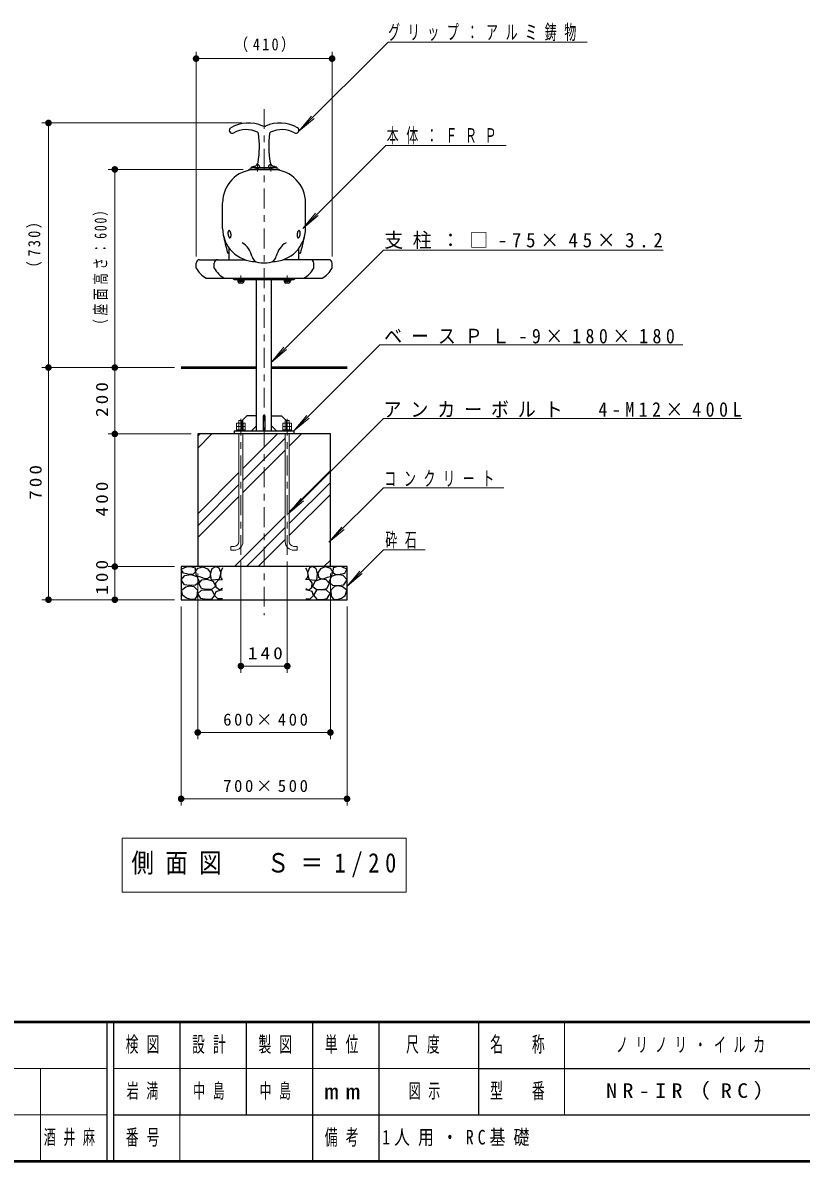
# Model space of a CAD drawing. Units: millimetres on the paper, scale 1:20. Extents: x -385 to 0, y 0 to 267.
# Drawn here: x -256.2 to -138.8, y 0 to 171.6 of the extents above; entities that cross this region are included whole.
import ezdxf

# ---------------------------------------------------------------- set-up
doc = ezdxf.new("R2010")
doc.units = ezdxf.units.MM
doc.linetypes.add('USER1', pattern=[4.5, 2.5, -2])
doc.linetypes.add('USER2', pattern=[6, 3, -1, 1, -1])
doc.layers.add('LY_1', color=7, linetype='Continuous', lineweight=13)
doc.styles.add('ＭＳ ゴシック', font='')
doc.styles.get('ＭＳ ゴシック').set_extended_font_data('MS Gothic')

# ---------------------------------------------------------------- blocks, each defined once
blk = doc.blocks.new('filled_dot')
at = {"color": 0, "linetype": 'Continuous', "lineweight": -2, "const_width": 1.25}
blk.add_lwpolyline([(-0.625, 0, 1), (0.625, 0, 1)], format="xyb", close=True, dxfattribs=at)

msp = doc.modelspace()

# ---------------------------------------------------------------- linework, layer by layer
at = {"layer": 'LY_1'}
for p, q in [((-201.112, 168.684), (-214.568, 155.237)), ((-201.112, 168.684), (-171.11, 168.684)), ((-230.053, 136.377), (-230.053, 167.191)), ((-209.553, 136.377), (-209.553, 167.191)), ((-230.053, 166.191), (-209.553, 166.191)), ((-223.159, 156.49), (-253.303, 156.49)), ((-252.303, 119.627), (-252.303, 156.49)), ((-214.568, 155.237), (-212.639, 157.534)), ((-214.568, 155.237), (-212.27, 157.164)), ((-201.445, 153.117), (-213.96, 140.602)), ((-201.445, 153.117), (-183.32, 153.117)), ((-222.95, 149.49), (-243.303, 149.49)), ((-242.303, 119.627), (-242.303, 149.49)), ((-213.96, 140.602), (-212.032, 142.9)), ((-213.96, 140.602), (-211.662, 142.53)), ((-201.8, 137.343), (-218.733, 120.411)), ((-201.8, 137.343), (-159.675, 137.343)), ((-218.733, 120.411), (-216.805, 122.709)), ((-218.733, 120.411), (-216.435, 122.339)), ((-202.334, 123.046), (-215.303, 110.077)), ((-202.334, 123.046), (-156.703, 123.046)), ((-233.305, 119.627), (-253.303, 119.627)), ((-233.305, 119.627), (-253.303, 119.627)), ((-252.303, 84.627), (-252.303, 119.627)), ((-233.305, 119.627), (-243.303, 119.627)), ((-242.303, 119.627), (-242.303, 109.627)), ((-241.305, 119.627), (-241.303, 119.627)), ((-223.603, 111.627), (-223.003, 111.627)), ((-223.603, 111.237), (-223.603, 111.627)), ((-223.003, 111.237), (-223.003, 111.627)), ((-216.603, 111.237), (-216.603, 111.627)), ((-216.003, 111.627), (-216.603, 111.627)), ((-201.8, 111.941), (-216.156, 97.585)), ((-216.003, 111.237), (-216.003, 111.627)), ((-215.303, 110.077), (-213.375, 112.375)), ((-215.303, 110.077), (-213.005, 112.005)), ((-201.8, 111.941), (-147.798, 111.941)), ((-222.653, 111.237), (-223.953, 111.237)), ((-223.953, 111.237), (-223.953, 110.077)), ((-222.653, 110.737), (-223.953, 110.737)), ((-222.653, 110.237), (-223.953, 110.237)), ((-223.628, 111.237), (-223.628, 110.237)), ((-222.978, 111.237), (-222.978, 110.237)), ((-222.653, 111.237), (-222.653, 110.077)), ((-216.953, 111.237), (-215.653, 111.237)), ((-216.953, 111.237), (-216.953, 110.077)), ((-216.953, 110.737), (-215.653, 110.737)), ((-216.953, 110.237), (-215.653, 110.237)), ((-216.628, 111.237), (-216.628, 110.237)), ((-215.978, 111.237), (-215.978, 110.237)), ((-215.653, 111.237), (-215.653, 110.077)), ((-230.803, 109.627), (-243.303, 109.627)), ((-242.303, 89.627), (-242.303, 109.627)), ((-241.305, 109.627), (-241.303, 109.627)), ((-229.803, 107.487), (-227.663, 109.627)), ((-229.803, 109.283), (-229.459, 109.627)), ((-223.603, 93.377), (-223.603, 109.627)), ((-223.003, 104.387), (-217.764, 109.627)), ((-223.003, 93.377), (-223.003, 109.627)), ((-223.003, 102.591), (-216.603, 108.991)), ((-216.603, 93.377), (-216.603, 109.627)), ((-216.003, 107.795), (-214.172, 109.627)), ((-216.003, 109.591), (-215.968, 109.627)), ((-216.003, 93.377), (-216.003, 109.627)), ((-223.003, 100.795), (-216.603, 107.195)), ((-229.803, 97.587), (-223.603, 103.787)), ((-216.003, 97.896), (-209.803, 104.096)), ((-229.803, 95.791), (-223.603, 101.991)), ((-216.003, 96.1), (-209.803, 102.3)), ((-201.8, 101.51), (-210.02, 93.29)), ((-201.8, 101.51), (-183.675, 101.51)), ((-229.803, 93.995), (-223.603, 100.195)), ((-216.156, 97.585), (-214.228, 99.883)), ((-216.003, 94.304), (-209.803, 100.504)), ((-216.156, 97.585), (-213.858, 99.513)), ((-224.272, 89.627), (-216.603, 97.296)), ((-222.476, 89.627), (-216.603, 95.5)), ((-210.02, 93.29), (-208.092, 95.588)), ((-210.02, 93.29), (-207.722, 95.218)), ((-224.803, 92.677), (-224.803, 92.077)), ((-224.303, 92.677), (-224.803, 92.677)), ((-220.68, 89.627), (-216.603, 93.704)), ((-215.303, 92.677), (-214.803, 92.677)), ((-214.803, 92.677), (-214.803, 92.077)), ((-224.303, 92.077), (-224.803, 92.077)), ((-215.303, 92.077), (-214.803, 92.077)), ((-201.8, 92.159), (-207.303, 86.656)), ((-201.8, 92.159), (-195.536, 92.159)), ((-233.303, 89.627), (-243.303, 89.627)), ((-242.303, 84.627), (-242.303, 89.627)), ((-223.303, 90.377), (-223.303, 73.627)), ((-216.303, 90.377), (-216.303, 73.627)), ((-210.781, 89.627), (-209.803, 90.604)), ((-229.803, 88.608), (-229.803, 63.627)), ((-209.803, 88.608), (-209.803, 63.627)), ((-207.303, 86.656), (-205.375, 88.954)), ((-207.303, 86.656), (-205.005, 88.584)), ((-233.303, 84.627), (-253.303, 84.627)), ((-233.303, 84.627), (-243.303, 84.627)), ((-232.303, 83.627), (-232.303, 53.627)), ((-207.303, 83.627), (-207.303, 53.627)), ((-216.303, 74.627), (-223.303, 74.627)), ((-209.803, 64.627), (-229.803, 64.627)), ((-207.303, 54.627), (-232.303, 54.627)), ((-241.203, 48.693), (-241.203, 40.56)), ((-198.403, 48.693), (-241.203, 48.693)), ((-198.403, 40.56), (-198.403, 48.693)), ((-241.203, 40.56), (-198.403, 40.56)), ((-174.5, 21), (-174.5, 7)), ((-385, 14), (-243.5, 14)), ((-253.5, 14), (-253.5, 0)), ((-242.5, 14), (-187.5, 14)), ((-385, 7), (-243.5, 7)), ((-232.5, 7), (-232.5, 0))]:
    msp.add_line(p, q, dxfattribs=at)
at = {"layer": 'LY_1', "linetype": 'USER2'}
for p, q in [((-219.803, 158.59), (-219.803, 82.304)), ((-220.803, 149.169), (-220.803, 150.14)), ((-218.803, 149.169), (-218.803, 150.14)), ((-223.303, 132.489), (-223.303, 133.489)), ((-216.303, 132.489), (-216.303, 133.489)), ((-223.303, 91.377), (-223.303, 111.877)), ((-216.303, 91.377), (-216.303, 111.877))]:
    msp.add_line(p, q, dxfattribs=at)
at = {"layer": 'LY_1', "lineweight": 25}
for p, q in [((-222.126, 149.417), (-222.212, 149.332)), ((-221.95, 149.49), (-217.657, 149.49)), ((-221.803, 149.49), (-221.763, 149.733)), ((-221.698, 149.79), (-217.908, 149.79)), ((-220.478, 149.926), (-220.478, 149.79)), ((-219.128, 149.926), (-219.128, 149.79)), ((-217.803, 149.49), (-217.844, 149.733)), ((-217.48, 149.417), (-217.395, 149.332)), ((-226.053, 140.61), (-226.053, 144.468)), ((-213.553, 140.61), (-213.553, 144.468)), ((-225.053, 135.877), (-225.053, 137.61)), ((-214.553, 135.877), (-214.553, 137.61)), ((-229.553, 135.877), (-222.664, 135.877)), ((-225.174, 136.85), (-225.053, 136.85)), ((-210.053, 135.877), (-216.942, 135.877)), ((-214.432, 136.85), (-214.553, 136.85)), ((-230.053, 134.627), (-230.053, 135.377)), ((-227.303, 134.627), (-227.303, 135.377)), ((-212.303, 134.627), (-212.303, 135.377)), ((-209.553, 134.627), (-209.553, 135.377)), ((-228.553, 133.102), (-211.053, 133.102)), ((-224.303, 133.102), (-224.303, 132.877)), ((-224.303, 132.877), (-215.303, 132.877)), ((-223.828, 132.877), (-223.828, 132.777)), ((-222.778, 132.777), (-223.828, 132.777)), ((-223.763, 132.777), (-223.763, 132.652)), ((-223.763, 132.652), (-222.843, 132.652)), ((-223.753, 132.652), (-223.753, 132.602)), ((-223.103, 132.352), (-223.503, 132.352)), ((-223.306, 132.777), (-223.34, 132.652)), ((-223.266, 132.777), (-223.3, 132.652)), ((-222.853, 132.652), (-222.853, 132.602)), ((-222.843, 132.777), (-222.843, 132.652)), ((-222.778, 132.777), (-222.778, 132.877)), ((-220.928, 119.627), (-220.928, 132.877)), ((-218.678, 119.627), (-218.678, 132.877)), ((-216.828, 132.877), (-216.828, 132.777)), ((-215.778, 132.777), (-216.828, 132.777)), ((-216.763, 132.777), (-216.763, 132.652)), ((-216.763, 132.652), (-215.843, 132.652)), ((-216.753, 132.652), (-216.753, 132.602)), ((-216.103, 132.352), (-216.503, 132.352)), ((-216.306, 132.777), (-216.34, 132.652)), ((-216.266, 132.777), (-216.3, 132.652)), ((-215.853, 132.652), (-215.853, 132.602)), ((-215.843, 132.777), (-215.843, 132.652)), ((-215.778, 132.777), (-215.778, 132.877)), ((-215.303, 133.102), (-215.303, 132.877)), ((-220.928, 110.077), (-220.928, 119.627)), ((-218.678, 110.077), (-218.678, 119.627)), ((-223.178, 111.577), (-222.428, 112.327)), ((-223.178, 111.577), (-223.178, 110.077)), ((-220.928, 112.327), (-222.428, 112.327)), ((-219.653, 112.327), (-219.953, 112.327)), ((-219.953, 112.327), (-219.953, 110.077)), ((-219.653, 111.577), (-219.953, 111.577)), ((-219.653, 110.077), (-219.653, 112.327)), ((-218.678, 112.327), (-217.178, 112.327)), ((-216.428, 111.577), (-217.178, 112.327)), ((-216.428, 111.577), (-216.428, 110.077)), ((-224.303, 110.077), (-224.303, 109.627)), ((-224.303, 110.077), (-215.303, 110.077)), ((-220.928, 110.827), (-221.678, 110.077)), ((-218.678, 110.827), (-217.928, 110.077)), ((-215.303, 110.077), (-215.303, 109.627)), ((-229.803, 109.627), (-229.803, 89.608)), ((-209.803, 109.627), (-229.803, 109.627)), ((-209.803, 89.608), (-209.803, 109.627)), ((-232.303, 89.627), (-232.303, 84.627)), ((-207.303, 89.627), (-232.303, 89.627)), ((-209.822, 89.608), (-209.803, 89.627)), ((-207.303, 84.627), (-207.303, 89.627)), ((-232.303, 84.627), (-207.303, 84.627)), ((-243.5, 21), (-243.5, 0)), ((-242.5, 21), (-242.5, 0)), ((-232.5, 21), (-232.5, 7)), ((-222.5, 21), (-222.5, 7)), ((-212.5, 21), (-212.5, 0)), ((-202.5, 21), (-202.5, 7)), ((-187.5, 21), (-187.5, 7)), ((-187.5, 14), (-70, 14)), ((-242.5, 7), (0, 7)), ((-202.5, 7), (-202.5, 0))]:
    msp.add_line(p, q, dxfattribs=at)
at = {"layer": 'LY_1', "linetype": 'USER1'}
for p, q in [((-220.978, 149.49), (-220.978, 149.79)), ((-220.628, 149.49), (-220.628, 149.79)), ((-218.978, 149.49), (-218.978, 149.79)), ((-218.628, 149.49), (-218.628, 149.79)), ((-223.628, 132.877), (-223.628, 133.102)), ((-222.978, 132.877), (-222.978, 133.102)), ((-222.028, 133.102), (-222.028, 132.877)), ((-217.578, 133.102), (-217.578, 132.877)), ((-216.628, 132.877), (-216.628, 133.102)), ((-215.978, 132.877), (-215.978, 133.102))]:
    msp.add_line(p, q, dxfattribs=at)
at = {"layer": 'LY_1', "lineweight": 50}
for p, q in [((-232.305, 119.627), (-220.928, 119.627)), ((-218.678, 119.627), (-207.305, 119.627)), ((-385, 21), (0, 21)), ((-385, 0), (0, 0))]:
    msp.add_line(p, q, dxfattribs=at)
at = {"layer": 'LY_1', "lineweight": 25}
for points in [[(-225.091, 140.264), (-225.11, 140.259), (-225.128, 140.25), (-225.145, 140.238), (-225.161, 140.221), (-225.177, 140.2), (-225.191, 140.176), (-225.203, 140.149), (-225.215, 140.118), (-225.224, 140.084), (-225.232, 140.048), (-225.239, 140.009), (-225.244, 139.968), (-225.247, 139.925), (-225.248, 139.88), (-225.247, 139.834), (-225.245, 139.788), (-225.241, 139.741), (-225.235, 139.694), (-225.228, 139.647), (-225.219, 139.601), (-225.208, 139.555), (-225.196, 139.511), (-225.183, 139.469), (-225.168, 139.428), (-225.152, 139.39), (-225.135, 139.355), (-225.117, 139.322), (-225.098, 139.292), (-225.079, 139.265), (-225.059, 139.242), (-225.039, 139.223), (-225.019, 139.208), (-224.999, 139.196), (-224.979, 139.188), (-224.959, 139.185), (-224.939, 139.186), (-224.92, 139.19), (-224.902, 139.199), (-224.885, 139.212), (-224.868, 139.229), (-224.853, 139.249), (-224.839, 139.273), (-224.826, 139.301), (-224.815, 139.332), (-224.806, 139.365), (-224.797, 139.402), (-224.791, 139.441), (-224.786, 139.482), (-224.783, 139.525), (-224.782, 139.57), (-224.782, 139.615), (-224.785, 139.662), (-224.789, 139.709), (-224.795, 139.756), (-224.802, 139.803), (-224.811, 139.849), (-224.822, 139.894), (-224.834, 139.938), (-224.847, 139.981), (-224.862, 140.021), (-224.878, 140.059), (-224.895, 140.095), (-224.913, 140.128), (-224.931, 140.158), (-224.951, 140.184), (-224.97, 140.207), (-224.99, 140.227), (-225.011, 140.242), (-225.031, 140.254), (-225.051, 140.261), (-225.071, 140.265)], [(-214.516, 140.264), (-214.535, 140.265), (-214.555, 140.261), (-214.575, 140.254), (-214.596, 140.242), (-214.616, 140.227), (-214.636, 140.207), (-214.656, 140.184), (-214.675, 140.158), (-214.694, 140.128), (-214.712, 140.095), (-214.728, 140.059), (-214.744, 140.021), (-214.759, 139.981), (-214.773, 139.938), (-214.785, 139.894), (-214.795, 139.849), (-214.804, 139.803), (-214.812, 139.756), (-214.818, 139.709), (-214.822, 139.662), (-214.824, 139.615), (-214.824, 139.57), (-214.823, 139.525), (-214.82, 139.482), (-214.815, 139.441), (-214.809, 139.402), (-214.801, 139.365), (-214.791, 139.332), (-214.78, 139.301), (-214.767, 139.273), (-214.753, 139.249), (-214.738, 139.229), (-214.722, 139.212), (-214.704, 139.199), (-214.686, 139.19), (-214.667, 139.186), (-214.648, 139.185), (-214.628, 139.188), (-214.608, 139.196), (-214.587, 139.208), (-214.567, 139.223), (-214.547, 139.242), (-214.527, 139.265), (-214.508, 139.292), (-214.489, 139.322), (-214.471, 139.355), (-214.454, 139.39), (-214.439, 139.428), (-214.424, 139.469), (-214.41, 139.511), (-214.398, 139.555), (-214.388, 139.601), (-214.379, 139.647), (-214.371, 139.694), (-214.365, 139.741), (-214.361, 139.788), (-214.359, 139.834), (-214.359, 139.88), (-214.36, 139.925), (-214.363, 139.968), (-214.368, 140.009), (-214.374, 140.048), (-214.382, 140.084), (-214.392, 140.118), (-214.403, 140.149), (-214.416, 140.176), (-214.43, 140.2), (-214.445, 140.221), (-214.461, 140.238), (-214.479, 140.25), (-214.497, 140.259)], [(-231.036, 88.452), (-231.953, 88.625), (-232.288, 89.22), (-231.507, 89.579), (-230.9, 89.617), (-230.194, 89.418), (-230.181, 88.762), (-230.553, 88.44)], [(-228.744, 87.795), (-229.339, 88.031), (-229.996, 88.179), (-230.095, 88.972), (-229.748, 89.394), (-229.029, 89.592), (-228.323, 89.294), (-227.902, 88.7), (-228.001, 88.055), (-228.422, 87.758)], [(-226.613, 87.671), (-227.072, 87.622), (-227.728, 87.597), (-227.877, 88.514), (-227.629, 89.344), (-227.072, 89.617), (-226.626, 89.431), (-226.341, 88.675), (-226.502, 87.919)], [(-212.993, 87.671), (-212.535, 87.622), (-211.878, 87.597), (-211.729, 88.514), (-211.977, 89.344), (-212.535, 89.617), (-212.981, 89.431), (-213.266, 88.675), (-213.104, 87.919)], [(-210.862, 87.795), (-210.267, 88.031), (-209.611, 88.179), (-209.512, 88.972), (-209.858, 89.394), (-210.577, 89.592), (-211.283, 89.294), (-211.704, 88.7), (-211.605, 88.055), (-211.184, 87.758)], [(-208.57, 88.452), (-207.653, 88.625), (-207.319, 89.22), (-208.099, 89.579), (-208.706, 89.617), (-209.412, 89.418), (-209.425, 88.762), (-209.053, 88.44)], [(-231.036, 86.779), (-231.804, 86.891), (-232.325, 87.609), (-231.73, 88.291), (-230.838, 88.415), (-229.958, 88.13), (-229.55, 87.325), (-230.132, 86.804)], [(-228.571, 86.185), (-229.252, 86.309), (-229.649, 87.089), (-229.166, 87.634), (-228.422, 87.709), (-227.493, 87.424), (-227.121, 86.655), (-227.629, 86.247)], [(-211.035, 86.185), (-210.354, 86.309), (-209.958, 87.089), (-210.441, 87.634), (-211.184, 87.709), (-212.113, 87.424), (-212.485, 86.655), (-211.977, 86.247)], [(-208.57, 86.779), (-207.802, 86.891), (-207.281, 87.609), (-207.876, 88.291), (-208.768, 88.415), (-209.648, 88.13), (-210.057, 87.325), (-209.474, 86.804)], [(-230.776, 84.661), (-231.482, 84.884), (-232.04, 85.28), (-232.263, 86.061), (-231.606, 86.594), (-230.982, 86.739), (-230.392, 86.631), (-229.847, 86.073), (-229.934, 85.156), (-230.256, 84.71)], [(-228.534, 84.648), (-229.314, 84.809), (-229.785, 85.565), (-229.228, 86.098), (-228.36, 86.147), (-227.679, 86.06), (-227.258, 85.329), (-227.753, 84.71)], [(-211.073, 84.648), (-210.292, 84.809), (-209.821, 85.565), (-210.379, 86.098), (-211.246, 86.147), (-211.928, 86.06), (-212.349, 85.329), (-211.853, 84.71)], [(-208.83, 84.661), (-208.124, 84.884), (-207.566, 85.28), (-207.343, 86.061), (-208, 86.594), (-208.625, 86.739), (-209.214, 86.631), (-209.759, 86.073), (-209.673, 85.156), (-209.351, 84.71)]]:
    msp.add_lwpolyline(points, close=True, dxfattribs=at)
for points in [[(-226.068, 89.455), (-226.328, 88.886), (-226.378, 88.229), (-226.254, 87.845), (-226.093, 87.783)], [(-213.538, 89.455), (-213.278, 88.886), (-213.228, 88.229), (-213.352, 87.845), (-213.513, 87.783)], [(-226.081, 86.321), (-226.465, 86.086), (-227.022, 86.482), (-227.059, 87.188), (-226.675, 87.622), (-226.056, 87.659)], [(-213.526, 86.321), (-213.142, 86.086), (-212.584, 86.482), (-212.547, 87.188), (-212.931, 87.622), (-213.551, 87.659)], [(-226.081, 84.76), (-226.762, 84.785), (-227.258, 85.255), (-227.035, 85.875), (-226.415, 86.086), (-226.081, 86.123)], [(-213.526, 84.76), (-212.844, 84.785), (-212.349, 85.255), (-212.572, 85.875), (-213.191, 86.086), (-213.526, 86.123)]]:
    msp.add_lwpolyline(points, dxfattribs=at)
for centre, radius, start, end in [((-222.159, 151.189), 5.302, 66.03817, 120.2464), ((-217.447, 151.189), 5.302, 59.75359, 113.96183), ((-224.603, 155.38), 0.45, 121.99795, 301.47495), ((-222.476, 151.623), 3.867, 63.93779, 119.52067), ((-220.887, 154.872), 0.25, 7.92634, 63.93779), ((-234.74, 152.944), 14.237, 350.31358, 7.92634), ((-219.803, 156.49), 0.5, 244.90522, 293.96183), ((-204.866, 152.944), 14.237, 172.07366, 189.68642), ((-218.72, 154.872), 0.25, 116.06221, 172.07366), ((-217.13, 151.623), 3.867, 60.47933, 116.06221), ((-215.003, 155.38), 0.45, 238.52505, 58.00205), ((-221.053, 144.468), 5, 92.04671, 180), ((-221.95, 149.24), 0.25, 90, 135), ((-221.664, 149.716), 0.1, 109.74989, 170.53768), ((-219.803, 144.533), 5.607, 104.97132, 109.74989), ((-221.445, 150.674), 0.75, 284.97132, 349.8444), ((-219.803, 109.49), 40, 87.95329, 92.04671), ((-220.75, 149.926), 0.272, 0, 132.90123), ((-218.856, 149.926), 0.272, 47.09877, 180), ((-218.161, 150.674), 0.75, 190.1556, 255.02868), ((-218.553, 144.468), 5, 0, 87.95329), ((-219.803, 144.533), 5.607, 70.25011, 75.02868), ((-217.942, 149.716), 0.1, 9.46232, 70.25011), ((-217.657, 149.24), 0.25, 45, 90), ((-221.053, 140.61), 5, 180, 270.05425), ((-183.811, 148.279), 43.023, 191.63528, 195.25265), ((-218.553, 140.61), 5, 269.94575, 0), ((-255.795, 148.279), 43.023, 344.74735, 348.36472), ((-224.843, 135.659), 3.285, 13.20667, 58.08955), ((-214.763, 135.659), 3.285, 121.91045, 166.79333), ((-229.553, 135.377), 0.5, 90, 180), ((-226.803, 135.377), 0.5, 90, 180), ((-225.174, 137), 0.15, 195.25265, 270), ((-220.428, 136.695), 1.25, 193.20667, 260.40593), ((-219.178, 136.695), 1.25, 279.59407, 346.79333), ((-214.432, 137), 0.15, 270, 344.74735), ((-212.803, 135.377), 0.5, 0, 90), ((-210.053, 135.377), 0.5, 0, 90), ((-226.555, 136.567), 4, 209.01784, 240.03514), ((-223.805, 136.567), 4, 209.01784, 240.03514), ((-219.803, 140.393), 5, 260.40593, 279.59407), ((-215.801, 136.567), 4, 299.96486, 330.98216), ((-213.051, 136.567), 4, 299.96486, 330.98216), ((-224.228, 133.177), 0.3, 194.47751, 270), ((-223.503, 132.602), 0.25, 180, 270), ((-223.103, 132.602), 0.25, 270, 0), ((-216.503, 132.602), 0.25, 180, 270), ((-216.103, 132.602), 0.25, 270, 0), ((-215.378, 133.177), 0.3, 270, 345.52249)]:
    msp.add_arc(centre, radius, start, end, dxfattribs=at)
at = {"layer": 'LY_1'}
for centre, radius, start, end in [((-224.303, 93.377), 0.7, 270, 0), ((-224.303, 93.377), 1.3, 270, 0), ((-215.303, 93.377), 1.3, 180, 270), ((-215.303, 93.377), 0.7, 180, 270)]:
    msp.add_arc(centre, radius, start, end, dxfattribs=at)

# ---------------------------------------------------------------- block references
at = {"layer": 'LY_1', "xscale": 0.4, "yscale": 0.4}
for p in [(-230.053, 166.191), (-223.303, 74.627), (-229.803, 64.627), (-232.303, 54.627)]:
    msp.add_blockref('filled_dot', p, dxfattribs=at)
for p, rotation in [((-209.553, 166.191), 180), ((-252.303, 156.49), 270), ((-242.303, 149.49), 270), ((-252.303, 119.627), 90), ((-252.303, 119.627), 270), ((-242.303, 119.627), 90), ((-242.303, 119.627), 270), ((-242.303, 109.627), 270), ((-242.303, 109.627), 90), ((-242.303, 89.627), 90), ((-242.303, 89.627), 270), ((-252.303, 84.627), 90), ((-242.303, 84.627), 90), ((-216.303, 74.627), 180), ((-209.803, 64.627), 180), ((-207.303, 54.627), 180)]:
    msp.add_blockref('filled_dot', p, dxfattribs=dict(at, rotation=rotation))

# ---------------------------------------------------------------- texts
at = {"layer": 'LY_1', "style": 'ＭＳ ゴシック'}
for s, insert, char_height, attachment_point in [('\\T1.64;\\W0.6;グリップ：アルミ鋳物', (-201.11, 168.834), 2.199, 7), ('\\T1.33;\\W0.85;（410）', (-219.378, 167.191), 1.833, 8), ('\\T1.64;\\W0.6;本体：ＦＲＰ', (-201.32, 153.267), 2.199, 7), ('\\T1.5;\\W0.95;支柱：□-75×45×3.2', (-201.675, 137.493), 2.199, 7), ('\\T1.5;\\W0.9;ベースＰＬ-9×180×180', (-201.703, 123.196), 2.199, 7), ('\\T1.5;\\W0.9;アンカーボルト\u30004-M12×400L', (-201.798, 112.091), 2.199, 7), ('\\T1.64;\\W0.6;コンクリート', (-201.675, 101.66), 2.199, 7), ('\\T1.64;\\W0.6;砕石', (-201.536, 92.309), 2.199, 7), ('\\T1.33;\\W1.15;140', (-219.382, 75.627), 1.833, 8), ('\\T1.32;600×400', (-219.383, 65.627), 1.833, 8), ('\\T1.32;700×500', (-219.383, 55.627), 1.833, 8), ('\\T1.5;\\W0.85;側面図\u3000Ｓ＝1/20', (-239.803, 44.627), 2.933, 4), ('\\T1.64;\\W0.6;検図', (-237.5, 17.5), 2.346, 5), ('\\T1.64;\\W0.6;設計', (-227.5, 17.5), 2.346, 5), ('\\T1.64;\\W0.6;製図', (-217.5, 17.5), 2.346, 5), ('\\T1.64;\\W0.6;単位', (-207.5, 17.5), 2.346, 5), ('\\T1.64;\\W0.6;尺度', (-195.25, 17.5), 2.346, 5), ('\\T1.64;\\W0.6;名\u3000称', (-181, 17.5), 2.346, 5), ('\\T1.64;\\W0.6;ノリノリ・イルカ', (-166.75, 17.5), 2.199, 4), ('\\T1.64;\\W0.6;岩満', (-240.5, 10.5), 2.199, 4), ('\\T1.64;\\W0.6;中島', (-230.5, 10.5), 2.199, 4), ('\\T1.64;\\W0.6;中島', (-220.5, 10.5), 2.199, 4), ('\\T1.64;\\W0.6;型\u3000番', (-181, 10.5), 2.346, 5), ('\\T1.5;\\W1.1;NR-IR（RC）', (-168.25, 10.5), 2.199, 4), ('\\T1.5;\\W1.35;mm', (-207.5, 10.5), 2.346, 5), ('\\T1.64;\\W0.6;図示', (-198, 10.5), 2.199, 4), ('\\T1.64;\\W0.6;酒井麻', (-253, 3.5), 2.199, 4), ('\\T1.64;\\W0.6;番号', (-237.5, 3.5), 2.346, 5), ('\\T1.64;\\W0.6;備考', (-207.5, 3.5), 2.346, 5), ('\\T1.5;\\W0.8;1人用・RC基礎', (-202, 3.5), 2.199, 4)]:
    msp.add_mtext(s, dxfattribs=dict(at, insert=insert, char_height=char_height, attachment_point=attachment_point))
at = {"layer": 'LY_1', "char_height": 1.833, "attachment_point": 8, "rotation": 90, "style": 'ＭＳ ゴシック'}
for s, insert in [('\\T1.32;\\W0.7;（座面高さ：600）', (-243.303, 134.989)), ('\\T1.33;\\W0.85;（730）', (-253.303, 138.483)), ('\\T1.33;\\W1.15;200', (-243.303, 115.043)), ('\\T1.33;\\W1.15;700', (-253.303, 102.543)), ('\\T1.33;\\W1.15;400', (-243.303, 100.043)), ('\\T1.33;\\W1.15;100', (-243.303, 88.244))]:
    msp.add_mtext(s, dxfattribs=dict(at, insert=insert))

doc.saveas('drawing.dxf')
